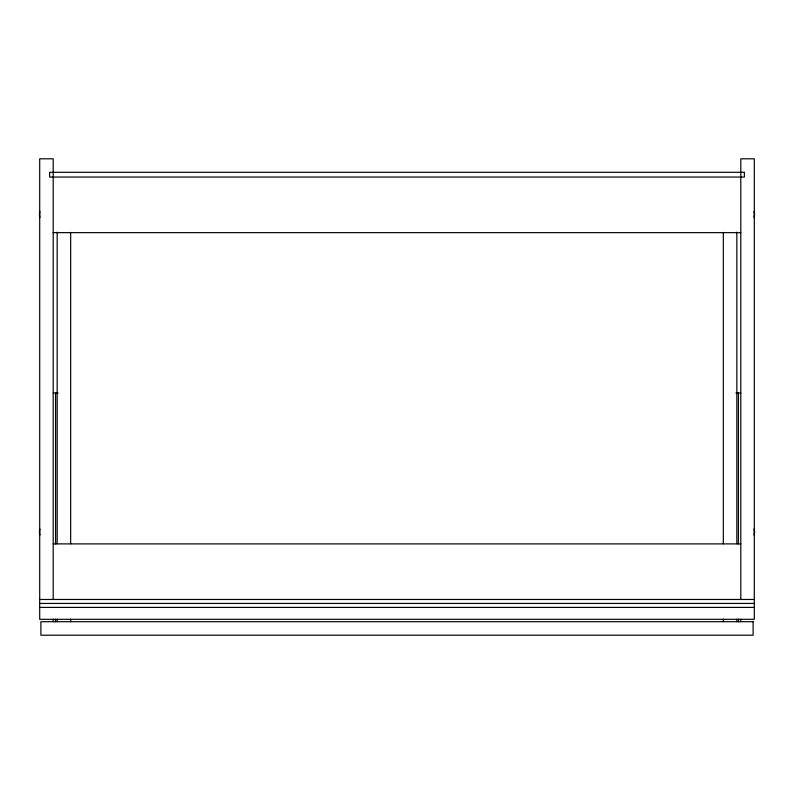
<?xml version="1.0" encoding="UTF-8"?>
<svg xmlns="http://www.w3.org/2000/svg" width="794" height="794" viewBox="0 0 794 794"><rect width="100%" height="100%" fill="white"/><g stroke="black" fill="none" stroke-linecap="round" stroke-linejoin="round"><path stroke-width="1.19" d="M53.198 232.642L740.802 232.642M53.198 393.03L58.141 393.03M735.859 393.03L740.802 393.03M53.198 543.89L740.802 543.89M39.7 599.47L754.3 599.47M39.7 603.44L754.3 603.44M39.7 607.41L754.3 607.41M740.802 599.47L740.802 158.8L754.3 158.8L754.3 619.32L39.7 619.32L39.7 158.8L53.198 158.8L53.198 599.47M740.802 619.231L740.802 621.702M738.42 393.03L738.42 543.959M738.42 619.231L738.42 621.702M736.832 232.146L736.832 543.791M736.832 619.221L736.832 621.702M723.334 232.394L723.334 543.791M723.334 619.221L723.334 621.702M70.666 232.394L70.666 543.791M70.666 619.221L70.666 621.702M57.168 232.146L57.168 543.791M57.168 619.221L57.168 621.702M55.58 393.03L55.58 543.959M55.58 619.231L55.58 621.702M53.198 619.231L53.198 621.702M39.769 217.625A23.959 23.959 0 0 1 39.769 211.403M39.66 217.635A23.959 23.959 0 0 1 39.65 211.393M754.231 211.403A23.959 23.959 0 0 1 754.231 217.625M754.31 211.393A23.889 23.889 0 0 1 754.33 217.635M754.231 529.003A23.959 23.959 0 0 1 754.231 535.225M754.31 528.993A23.889 23.889 0 0 1 754.33 535.235M39.769 535.225A23.959 23.959 0 0 1 39.769 529.003M39.66 535.235A23.959 23.959 0 0 1 39.65 528.993M744.375 172.298L49.625 172.298L49.625 177.062L744.375 177.062L744.375 172.298M753.109 621.702L40.891 621.702L40.891 635.2L753.109 635.2L753.109 621.702"/></g></svg>
